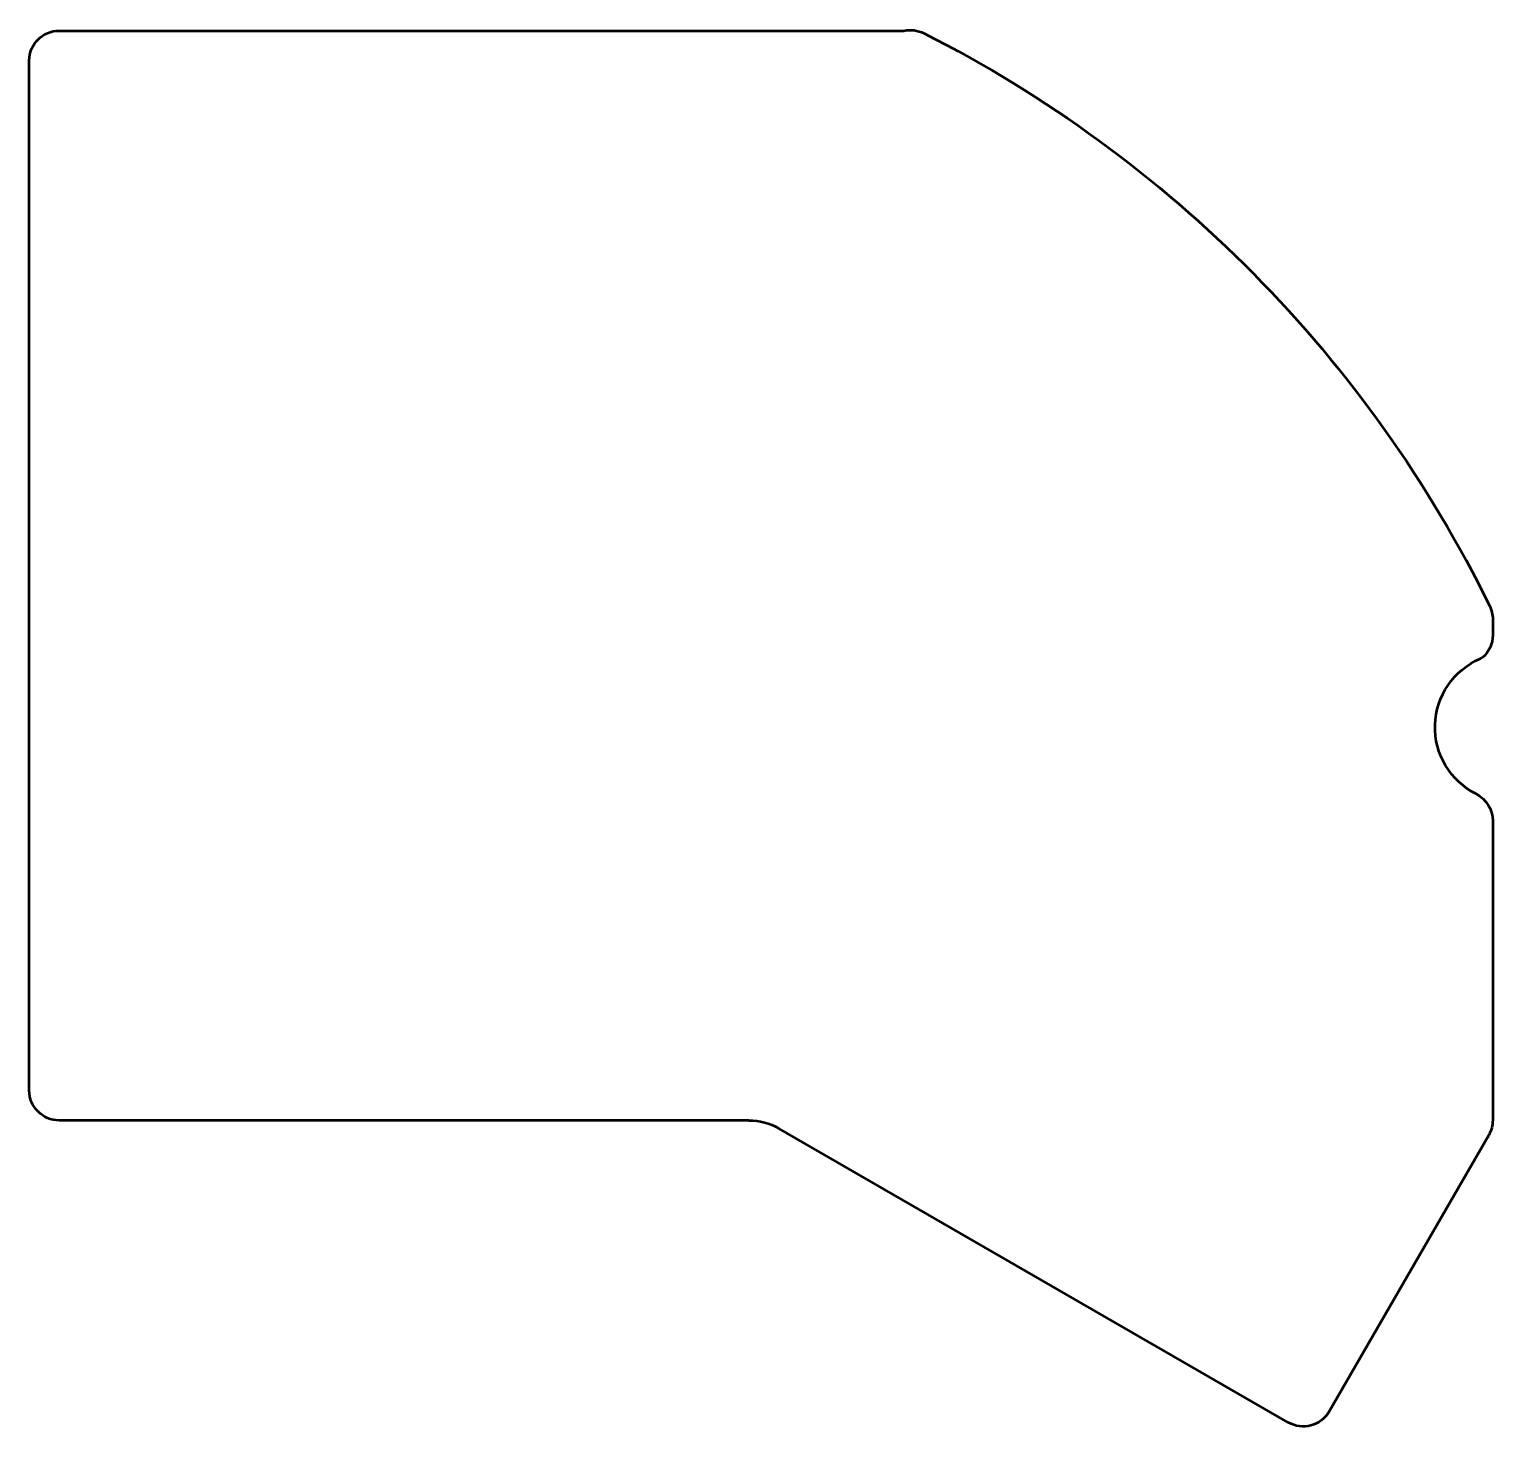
# Model space of a CAD drawing. Header units: millimetres. Extents: x 151 to 249, y 104.4 to 198.3.
import ezdxf

# ---------------------------------------------------------------- set-up
doc = ezdxf.new("R2010")
doc.units = ezdxf.units.MM
doc.header["$LTSCALE"] = 0.75
doc.layers.add('Visible', color=7, linetype='Continuous', lineweight=50)

msp = doc.modelspace()

# ---------------------------------------------------------------- linework, layer by layer
at = {"layer": 'Visible', "extrusion": (0, 1, 0)}
for p, q in [((152.972542, 198.208983), (209.547927, 198.208983)), ((150.972542, 127.229709), (150.972542, 196.208983)), ((248.972542, 158.797916), (248.972542, 157.735176)), ((248.972542, 145.302329), (248.972542, 125.246768)), ((199.168694, 125.229709), (152.972542, 125.229709)), ((235.282142, 104.998402), (201.168694, 124.693811)), ((248.704592, 124.246768), (238.014193, 105.730453))]:
    msp.add_line(p, q, dxfattribs=at)
at = {"layer": 'Visible', "extrusion": (0, 0, -1)}
for centre, radius, start, end in [((-152.972542, 196.208983), 2, 0, 90), ((-209.972542, 196.254577), 2, 77.742404, 116.859693), ((-172.472542, 122.208983), 85, 116.859693, 153.843117), ((-246.972542, 158.797916), 2, 153.843117, 180), ((-246.972542, 157.735176), 2, 180, 229.199347), ((-250.109624, 151.560021), 5, 296.625347, 66.873878), ((-247.360329, 157.997519), 2, 242.642856, 246.873878), ((-246.972542, 145.302329), 2, 116.625347, 180), ((-152.972542, 127.229709), 2, 270, 0), ((-199.168694, 121.229709), 4, 90, 120), ((-246.972542, 125.246768), 2, 180, 210), ((-236.282142, 106.730453), 2, 210, 300)]:
    msp.add_arc(centre, radius, start, end, dxfattribs=at)

doc.saveas('drawing.dxf')
